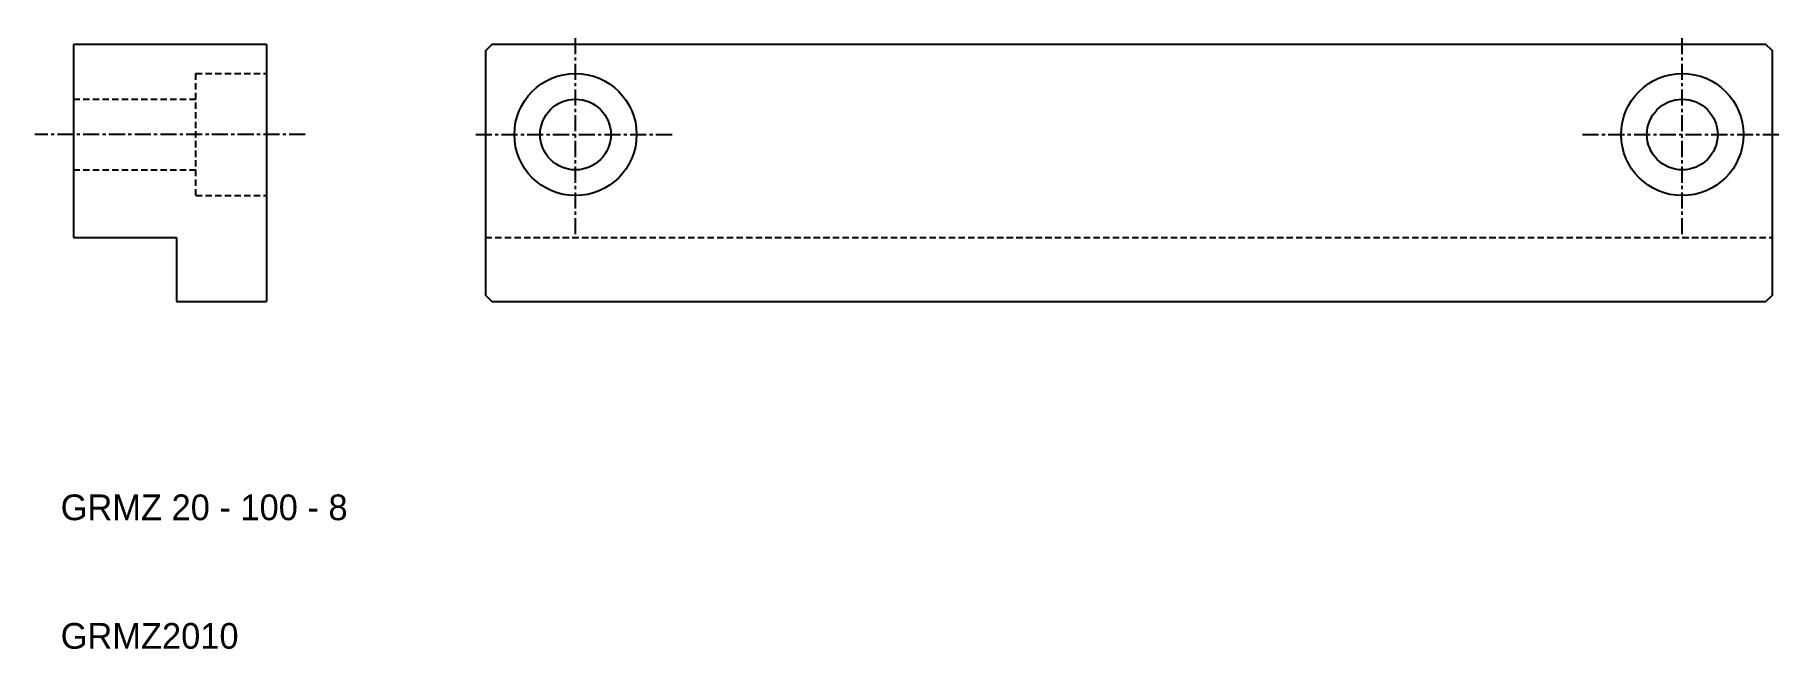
# Model space of a CAD drawing. Extents: x 8 to 144, y 10 to 58.
import ezdxf

# ---------------------------------------------------------------- set-up
doc = ezdxf.new("R2010")
doc.units = 0
doc.linetypes.add('CENTER', pattern=[2, 1.25, -0.25, 0.25, -0.25])
doc.linetypes.add('DASHED', pattern=[0.75, 0.5, -0.25])
doc.layers.get('0').update_dxf_attribs({"linetype": 'CONTINUOUS'})
doc.layers.add('CENTER', color=1, linetype='CENTER')

msp = doc.modelspace()

# ---------------------------------------------------------------- linework, layer by layer
at = {"color": 7, "linetype": 'CONTINUOUS'}
for p, q in [((11, 57), (11, 42)), ((26, 57), (11, 57)), ((26, 57), (26, 37)), ((11, 42), (19, 42)), ((19, 42), (19, 37)), ((19, 37), (26, 37))]:
    msp.add_line(p, q, dxfattribs=at)
at = {"color": 3, "linetype": 'DASHED'}
for p, q in [((20.5, 54.75), (26, 54.75)), ((20.5, 45.25), (20.5, 54.75)), ((11, 52.75), (20.5, 52.75)), ((11, 47.25), (20.5, 47.25)), ((20.5, 45.25), (26, 45.25)), ((43, 42), (143, 42))]:
    msp.add_line(p, q, dxfattribs=at)
at = {"color": 7, "linetype": 'CONTINUOUS'}
msp.add_lwpolyline([(43.5, 37), (142.5, 37), (143, 37.5), (143, 56.5), (142.5, 57), (43.5, 57), (43, 56.5), (43, 37.5)], close=True, dxfattribs=at)
for centre, radius in [((50, 50), 4.75), ((50, 50), 4.75), ((136, 50), 4.75), ((50, 50), 2.75), ((50, 50), 2.75), ((136, 50), 2.75)]:
    msp.add_circle(centre, radius, dxfattribs=at)
at = {"layer": 'CENTER', "color": 1, "linetype": 'CENTER'}
for p, q in [((50, 42.25), (50, 57.75)), ((50, 42.25), (50, 57.75)), ((136, 42.25), (136, 57.75)), ((29, 50), (8, 50)), ((42.25, 50), (57.75, 50)), ((42.25, 50), (57.75, 50)), ((128.25, 50), (143.75, 50))]:
    msp.add_line(p, q, dxfattribs=at)

# ---------------------------------------------------------------- texts
at = {"color": 7, "linetype": 'CONTINUOUS'}
for s, p in [('GRMZ 20 - 100 - 8', (10, 20)), ('GRMZ2010', (10, 10))]:
    msp.add_text(s, height=2, dxfattribs=at).set_placement(p)

doc.saveas('drawing.dxf')
